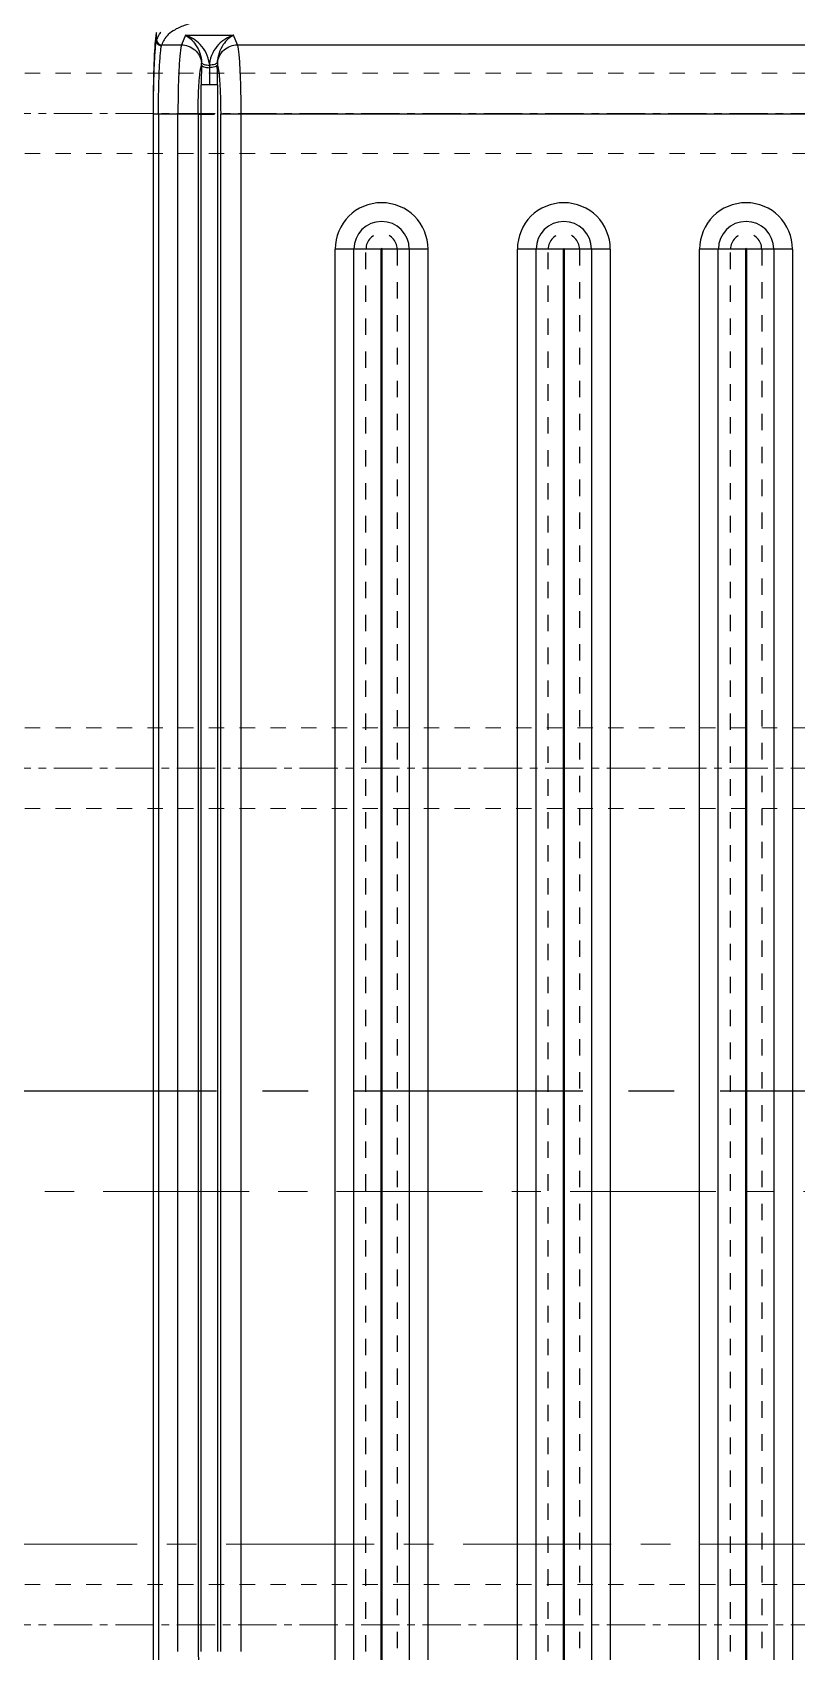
# Model space of a CAD drawing. Header units: millimetres. Extents: x -941 to 1421, y -11614 to -3210.
# Drawn here: x -170.5 to -94.6, y -3764.2 to -3603.5 of the extents above; entities that cross this region are included whole.
import ezdxf

# ---------------------------------------------------------------- set-up
doc = ezdxf.new("R2010")
doc.units = ezdxf.units.MM
doc.header["$LTSCALE"] = 16.335
doc.linetypes.add('CENTER', pattern=[0.6, 0.375, -0.075, 0.075, -0.075])
doc.linetypes.add('HIDDEN', pattern=[0.2, 0.1, -0.1])
doc.layers.get('0').update_dxf_attribs({"linetype": 'CONTINUOUS'})
for name, color, linetype, lineweight in [('center', 1, 'CENTER', 9), ('cool', 153, 'HIDDEN', 9), ('moldbase', 7, 'CONTINUOUS', 20)]:
    doc.layers.add(name, color=color, linetype=linetype, lineweight=lineweight)
doc.layers.add('DEFAULT_2', color=8, linetype='HIDDEN')

# ---------------------------------------------------------------- blocks, each defined once
blk = doc.blocks.new('12')
at = {"color": 7, "linetype": 'Continuous'}
for p, q in [((454.73, -2952.01), (454.73, -2951.17)), ((457.61, -2951.46), (457.22, -2952.41)), ((457.61, -2951.46), (462.38, -2951.46)), ((462.77, -2952.41), (462.38, -2951.46)), ((455.26, -2952.41), (457.22, -2952.41)), ((462.77, -2952.41), (780.83, -2952.41)), ((459.17, -3111.88), (459.17, -2956.38)), ((460.78, -2956.38), (459.17, -2956.38)), ((460.81, -2956.38), (460.81, -3111.88)), ((454.4, -2959.29), (454.4, -3113.39)), ((454.44, -3113.39), (454.44, -2959.29)), ((458.87, -2959.29), (454.44, -2959.29)), ((454.94, -2959.29), (454.94, -3113.39)), ((456.87, -3111.88), (456.87, -2959.29)), ((458.87, -2959.29), (458.87, -3111.88)), ((461.11, -3111.88), (461.11, -2959.29)), ((782.48, -2959.29), (461.11, -2959.29)), ((463.11, -2959.29), (463.11, -3111.88)), ((472.47, -3118.41), (472.47, -2972.69)), ((477.01, -2972.69), (472.47, -2972.69)), ((474.32, -3118.41), (474.32, -2972.69)), ((477.01, -2972.69), (477.01, -3118.41)), ((477.14, -3118.41), (477.14, -2972.69)), ((481.68, -2972.69), (477.14, -2972.69)), ((479.83, -2972.69), (479.83, -3118.41)), ((481.68, -2972.69), (481.68, -3118.41)), ((490.56, -3118.41), (490.56, -2972.69)), ((495.1, -2972.69), (490.56, -2972.69)), ((492.41, -3118.41), (492.41, -2972.69)), ((495.1, -2972.69), (495.1, -3118.41)), ((495.23, -3118.41), (495.23, -2972.69)), ((499.77, -2972.69), (495.23, -2972.69)), ((497.92, -2972.69), (497.92, -3118.41)), ((499.77, -2972.69), (499.77, -3118.41)), ((508.65, -3118.41), (508.65, -2972.69)), ((513.19, -2972.69), (508.65, -2972.69)), ((510.5, -3118.41), (510.5, -2972.69)), ((513.19, -2972.69), (513.19, -3118.41)), ((513.32, -3118.41), (513.32, -2972.69)), ((517.86, -2972.69), (513.32, -2972.69)), ((516.01, -2972.69), (516.01, -3118.41)), ((517.86, -2972.69), (517.86, -3118.41))]:
    blk.add_line(p, q, dxfattribs=at)
for centre, radius, start, end in [((456.86, -2952.6), 2.22, 144.7025, 145.9292), ((456.97, -2952.68), 2.36, 139.4044, 144.643), ((523.26, -2956.37), 64.08, 178.2516, 180.0083), ((456.22, -2954.27), 2.99, 357.1977, 1.699), ((493.1, -2954.62), 33.1, 179.6522, 180.1168), ((483.63, -2954.89), 23.63, 179.4984, 180.4837), ((463.77, -2954.27), 2.99, 178.3008, 182.8016), ((399, -2956.33), 61.8, 359.9565, 1.7779), ((477.08, -2972.69), 4.61, 0, 180), ((495.17, -2972.69), 4.61, 0, 180), ((513.26, -2972.69), 4.61, 0, 180), ((477.08, -2972.69), 2.75, 0.0001, 179.9999), ((495.17, -2972.69), 2.75, 0.0001, 179.9999), ((513.26, -2972.69), 2.75, 0.0001, 179.9999), ((477.08, -2972.69), 0.0669, 0, 180), ((495.17, -2972.69), 0.0669, 0, 180), ((513.26, -2972.69), 0.0669, 0, 180), ((480.09, -3111.88), 21.22, 180, 270)]:
    blk.add_arc(centre, radius, start, end, dxfattribs=at)
for points, knots in [([(465.77, -2949.51), (464.96, -2949.51), (463.75, -2949.53), (462.18, -2949.63), (460.75, -2949.75), (459.22, -2949.98), (457.73, -2950.37), (456.65, -2950.83), (455.93, -2951.33), (455.48, -2951.86), (455.32, -2952.23), (455.26, -2952.41)], [0, 0, 0, 0, 0.213256, 0.316646, 0.415212, 0.588358, 0.722141, 0.820687, 0.894013, 0.951149, 1, 1, 1, 1]), ([(454.62, -2952), (454.58, -2952.44), (454.51, -2953.46), (454.42, -2955.89), (454.4, -2957.88), (454.4, -2959.29)], [0, 0, 0, 0, 0.181386, 0.42008, 1, 1, 1, 1]), ([(454.44, -2959.29), (454.44, -2958.48), (454.45, -2956.95), (454.51, -2954.86), (454.58, -2953.38), (454.66, -2952.49), (454.71, -2952.15), (454.73, -2952.01)], [0, 0, 0, 0, 0.332317, 0.629348, 0.860003, 0.942262, 1, 1, 1, 1]), ([(454.73, -2951.17), (454.71, -2951.29), (454.67, -2951.56), (454.64, -2951.84), (454.62, -2952)], [0, 0, 0, 0, 0.413639, 1, 1, 1, 1]), ([(454.75, -2951.92), (454.75, -2951.92), (454.74, -2951.95), (454.74, -2951.99), (454.73, -2952.01)], [0, 0, 0, 0, 0.230747, 1, 1, 1, 1]), ([(454.73, -2952.01), (454.73, -2952.13), (454.85, -2952.39), (455.11, -2952.49), (455.23, -2952.5)], [0, 0, 0, 0, 0.494122, 1, 1, 1, 1]), ([(455.02, -2951.36), (454.99, -2951.4), (454.88, -2951.58), (454.8, -2951.77), (454.75, -2951.92)], [0, 0, 0, 0, 0.265454, 1, 1, 1, 1]), ([(454.75, -2951.92), (454.76, -2952.04), (454.87, -2952.3), (455.13, -2952.41), (455.26, -2952.41)], [0, 0, 0, 0, 0.496493, 1, 1, 1, 1]), ([(457.61, -2951.46), (458.02, -2951.67), (458.83, -2952.46), (459.19, -2953.55), (459.21, -2954.18)], [0, 0, 0, 0, 0.423855, 1, 1, 1, 1]), ([(459.99, -2954.3), (459.95, -2953.92), (459.73, -2953.21), (458.98, -2952.15), (458.16, -2951.63), (457.61, -2951.46)], [0, 0, 0, 0, 0.292612, 0.553634, 1, 1, 1, 1]), ([(462.38, -2951.46), (462.11, -2951.54), (461.57, -2951.79), (460.85, -2952.38), (460.25, -2953.22), (460.03, -2953.92), (459.99, -2954.3)], [0, 0, 0, 0, 0.214452, 0.448873, 0.708582, 1, 1, 1, 1]), ([(462.38, -2951.46), (462.19, -2951.56), (461.81, -2951.83), (461.1, -2952.66), (460.8, -2953.55), (460.78, -2954.18)], [0, 0, 0, 0, 0.193464, 0.419625, 1, 1, 1, 1]), ([(454.94, -2959.29), (454.94, -2958.54), (454.95, -2957.11), (455, -2955.4), (455.06, -2954.2), (455.11, -2953.49), (455.16, -2952.94), (455.21, -2952.62), (455.23, -2952.5)], [0, 0, 0, 0, 0.332269, 0.629247, 0.754523, 0.859781, 0.942289, 1, 1, 1, 1]), ([(455.23, -2952.5), (455.24, -2952.49), (455.24, -2952.46), (455.25, -2952.43), (455.26, -2952.41)], [0, 0, 0, 0, 0.268715, 1, 1, 1, 1]), ([(457.22, -2952.41), (457.18, -2952.52), (457.13, -2952.82), (457.07, -2953.35), (457.01, -2954.05), (456.96, -2954.9), (456.92, -2955.88), (456.88, -2957.36), (456.87, -2958.51), (456.87, -2959.29)], [0, 0, 0, 0, 0.051301, 0.129511, 0.23258, 0.35771, 0.501297, 0.659277, 1, 1, 1, 1]), ([(457.22, -2952.41), (457.45, -2952.41), (457.93, -2952.5), (458.57, -2952.88), (459.03, -2953.47), (459.18, -2953.95), (459.21, -2954.18)], [0, 0, 0, 0, 0.239195, 0.497642, 0.757264, 1, 1, 1, 1]), ([(460.78, -2954.18), (460.81, -2953.95), (460.95, -2953.47), (461.41, -2952.88), (462.05, -2952.5), (462.54, -2952.41), (462.77, -2952.41)], [0, 0, 0, 0, 0.242736, 0.502358, 0.760805, 1, 1, 1, 1]), ([(462.77, -2952.41), (462.8, -2952.52), (462.85, -2952.82), (462.91, -2953.35), (462.97, -2954.05), (463.02, -2954.9), (463.06, -2955.88), (463.1, -2957.36), (463.11, -2958.51), (463.11, -2959.29)], [0, 0, 0, 0, 0.051304, 0.129512, 0.232581, 0.357709, 0.501295, 0.659274, 1, 1, 1, 1]), ([(458.87, -2959.29), (458.87, -2958.74), (458.89, -2957.71), (458.94, -2956.48), (459.01, -2955.62), (459.06, -2955.12), (459.12, -2954.72), (459.17, -2954.5), (459.2, -2954.42)], [0, 0, 0, 0, 0.334172, 0.632275, 0.757066, 0.861525, 0.943243, 1, 1, 1, 1]), ([(459.2, -2954.42), (459.21, -2954.45), (459.3, -2954.53), (459.47, -2954.61), (459.72, -2954.66), (459.9, -2954.68), (459.99, -2954.69)], [0, 0, 0, 0, 0.139889, 0.366722, 0.672347, 1, 1, 1, 1]), ([(459.21, -2954.18), (459.22, -2954.22), (459.31, -2954.3), (459.48, -2954.37), (459.72, -2954.41), (459.9, -2954.42), (459.99, -2954.42)], [0, 0, 0, 0, 0.152234, 0.380984, 0.679907, 1, 1, 1, 1]), ([(460.78, -2954.18), (460.76, -2954.22), (460.68, -2954.3), (460.5, -2954.37), (460.26, -2954.41), (460.08, -2954.42), (459.99, -2954.42)], [0, 0, 0, 0, 0.153229, 0.38287, 0.681477, 1, 1, 1, 1]), ([(460.78, -2954.42), (460.77, -2954.45), (460.69, -2954.53), (460.51, -2954.61), (460.27, -2954.66), (460.09, -2954.68), (459.99, -2954.69)], [0, 0, 0, 0, 0.140852, 0.368693, 0.674048, 1, 1, 1, 1]), ([(459.99, -2955.09), (459.99, -2955.3), (459.99, -2955.63), (459.99, -2956.05), (459.99, -2956.27), (459.99, -2956.38)], [0, 0, 0, 0, 0.495771, 0.747361, 1, 1, 1, 1]), ([(460.78, -2954.42), (460.81, -2954.5), (460.86, -2954.72), (460.92, -2955.12), (460.98, -2955.62), (461.04, -2956.48), (461.1, -2957.71), (461.11, -2958.74), (461.11, -2959.29)], [0, 0, 0, 0, 0.056769, 0.138491, 0.242947, 0.367731, 0.665818, 1, 1, 1, 1])]:
    blk.add_open_spline(points, degree=3, knots=knots, dxfattribs=at)
blk.add_open_spline([(459.99, -2954.3), (459.99, -2954.34), (459.99, -2954.38), (459.99, -2954.42)], degree=3, dxfattribs=at)
at = {"layer": 'DEFAULT_2', "color": 8, "linetype": 'HIDDEN'}
for p, q in [((454.4, -2959.29), (454.44, -2959.29)), ((458.87, -2959.29), (461.11, -2959.29)), ((475.53, -3118.41), (475.53, -2972.69)), ((478.63, -2972.69), (478.63, -3118.41)), ((493.62, -3118.41), (493.62, -2972.69)), ((496.72, -2972.69), (496.72, -3118.41)), ((511.71, -3118.41), (511.71, -2972.69)), ((514.81, -2972.69), (514.81, -3118.41))]:
    blk.add_line(p, q, dxfattribs=at)
for centre in [(477.08, -2972.69), (495.17, -2972.69), (513.26, -2972.69)]:
    blk.add_arc(centre, 1.55, 0.0014, 179.9986, dxfattribs=at)
blk = doc.blocks.new('147')
at = {"layer": 'cool', "ltscale": 0.932966}
for p, q in [((229.57, -3849.57), (-211.77, -3849.57)), ((229.57, -3857.57), (-211.77, -3857.57))]:
    blk.add_line(p, q, dxfattribs=at)
at = {"layer": 'cool', "color": 1, "linetype": 'CENTER', "ltscale": 0.621977}
blk.add_line((243.9, -3853.57), (-226.1, -3853.57), dxfattribs=at)

msp = doc.modelspace()

# ---------------------------------------------------------------- linework, layer by layer
at = {"color": 1, "linetype": 'CENTER', "ltscale": 3.708617}
msp.add_line((-211.265, -3708.566), (229.057, -3708.566), dxfattribs=at)
at = {"layer": 'center', "color": 1, "linetype": 'CENTER', "ltscale": 2.363514}
msp.add_line((-256.104, -3718.566), (273.896, -3718.566), dxfattribs=at)
at = {"layer": 'moldbase', "color": 1, "linetype": 'CENTER', "ltscale": 2.4}
msp.add_line((333.896, -3753.566), (-316.104, -3753.566), dxfattribs=at)

# ---------------------------------------------------------------- block references
for name, p in [('12', (-612.901, -652.359)), ('147', (0, 242)), ('147', (0, 177)), ('147', (0, 92))]:
    msp.add_blockref(name, p)

doc.saveas('drawing.dxf')
